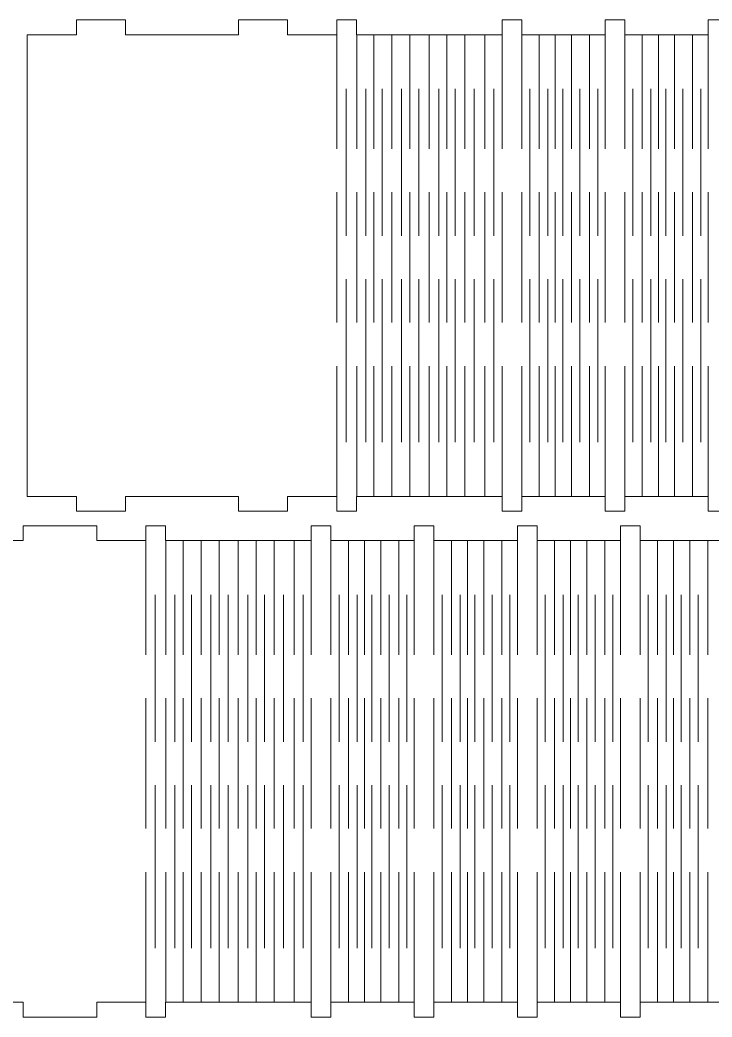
# Model space of a CAD drawing. Header units: millimetres. Extents: x -385 to 385, y -605 to 605.
# Drawn here: x 56.8 to 197.7, y 104.7 to 307.7 of the extents above; entities that cross this region are included whole.
import ezdxf

# ---------------------------------------------------------------- set-up
doc = ezdxf.new("R2010")
doc.units = ezdxf.units.MM
doc.header["$MEASUREMENT"] = 0
doc.layers.add('Camada 1', color=7, linetype='Continuous')

msp = doc.modelspace()

# ---------------------------------------------------------------- linework, layer by layer
at = {"layer": 'Camada 1', "color": 250, "lineweight": 20}
for points in [[(58.324, 304.7496), (58.324, 304.7496), (58.324, 210.7496), (58.324, 210.7496), (58.324, 210.7496), (58.324, 210.7496), (68.324, 210.7496), (68.324, 210.7496), (68.324, 210.7496), (68.324, 210.7496), (68.324, 207.7496), (68.324, 207.7496), (68.324, 207.7496), (68.324, 207.7496), (78.324, 207.7496), (78.324, 207.7496), (78.324, 207.7496), (78.324, 207.7496), (78.324, 210.7496), (78.324, 210.7496), (78.324, 210.7496), (78.324, 210.7496), (101.324, 210.7496), (101.324, 210.7496), (101.324, 210.7496), (101.324, 210.7496), (101.324, 207.7496), (101.324, 207.7496), (101.324, 207.7496), (101.324, 207.7496), (111.324, 207.7496), (111.324, 207.7496), (111.324, 207.7496), (111.324, 207.7496), (111.324, 210.7496), (111.324, 210.7496), (111.324, 210.7496), (111.324, 210.7496), (121.324, 210.7496), (121.324, 210.7496), (121.324, 210.7496), (121.324, 210.7496), (121.324, 207.7496), (121.324, 207.7496), (121.324, 207.7496), (121.324, 207.7496), (125.3285, 207.7496), (125.3285, 207.7496), (125.3285, 207.7496), (125.3285, 207.7496), (125.3285, 210.7496), (125.3285, 210.7496), (125.3285, 210.7496), (125.3285, 210.7496), (154.9782, 210.7496), (154.9782, 210.7496), (154.9782, 210.7496), (154.9782, 210.7496), (154.9782, 207.7496), (154.9782, 207.7496), (154.9782, 207.7496), (154.9782, 207.7496), (158.9827, 207.7496), (158.9827, 207.7496), (158.9827, 207.7496), (158.9827, 207.7496), (158.9827, 210.7496), (158.9827, 210.7496), (158.9827, 210.7496), (158.9827, 210.7496), (175.9516, 210.7496), (175.9516, 210.7496), (175.9516, 210.7496), (175.9516, 210.7496), (175.9516, 207.7496), (175.9516, 207.7496), (175.9516, 207.7496), (175.9516, 207.7496), (179.9574, 207.7496), (179.9574, 207.7496), (179.9574, 207.7496), (179.9574, 207.7496), (179.9574, 210.7496), (179.9574, 210.7496), (179.9574, 210.7496), (179.9574, 210.7496), (196.9263, 210.7496), (196.9263, 210.7496), (196.9263, 210.7496), (196.9263, 210.7496), (196.9263, 207.7496), (196.9263, 207.7496), (196.9263, 207.7496), (196.9263, 207.7496), (200.9321, 207.7496), (200.9321, 207.7496), (200.9321, 207.7496), (200.9321, 207.7496), (200.9321, 210.7496), (200.9321, 210.7496), (200.9321, 210.7496), (200.9321, 210.7496), (217.901, 210.7496), (217.901, 210.7496), (217.901, 210.7496), (217.901, 210.7496), (217.901, 207.7496), (217.901, 207.7496), (217.901, 207.7496), (217.901, 207.7496), (221.9068, 207.7496), (221.9068, 207.7496), (221.9068, 207.7496), (221.9068, 207.7496), (221.9068, 210.7496), (221.9068, 210.7496), (221.9068, 210.7496), (221.9068, 210.7496), (238.8757, 210.7496), (238.8757, 210.7496), (238.8757, 210.7496), (238.8757, 210.7496), (238.8757, 207.7496), (238.8757, 207.7496), (238.8757, 207.7496), (238.8757, 207.7496), (242.8802, 207.7496), (242.8802, 207.7496), (242.8802, 207.7496), (242.8802, 207.7496), (242.8802, 210.7496), (242.8802, 210.7496), (242.8802, 210.7496), (242.8802, 210.7496), (272.5299, 210.7496), (272.5299, 210.7496), (272.5299, 210.7496), (272.5299, 210.7496), (272.5299, 207.7496), (272.5299, 207.7496), (272.5299, 207.7496), (272.5299, 207.7496), (276.5344, 207.7496), (276.5344, 207.7496), (276.5344, 207.7496), (276.5344, 207.7496), (276.5344, 210.7496), (276.5344, 210.7496), (276.5344, 210.7496), (276.5344, 210.7496), (286.5344, 210.7496), (286.5344, 210.7496), (286.5344, 210.7496), (286.5344, 210.7496), (286.5344, 207.7496), (286.5344, 207.7496), (286.5344, 207.7496), (286.5344, 207.7496), (296.5344, 207.7496), (296.5344, 207.7496), (296.5344, 207.7496), (296.5344, 207.7496), (296.5344, 210.7496), (296.5344, 210.7496), (296.5344, 210.7496), (296.5344, 210.7496), (319.5344, 210.7496), (319.5344, 210.7496), (319.5344, 210.7496), (319.5344, 210.7496), (319.5344, 207.7496), (319.5344, 207.7496), (319.5344, 207.7496), (319.5344, 207.7496), (329.5344, 207.7496), (329.5344, 207.7496), (329.5344, 207.7496), (329.5344, 207.7496), (329.5344, 210.7496), (329.5344, 210.7496), (329.5344, 210.7496), (329.5344, 210.7496), (339.5344, 210.7496), (339.5344, 210.7496), (339.5344, 210.7496), (339.5344, 210.7496), (339.5344, 304.7496), (339.5344, 304.7496), (339.5344, 304.7496), (339.5344, 304.7496), (329.5344, 304.7496), (329.5344, 304.7496), (329.5344, 304.7496), (329.5344, 304.7496), (329.5344, 307.7496), (329.5344, 307.7496), (329.5344, 307.7496), (329.5344, 307.7496), (319.5344, 307.7496), (319.5344, 307.7496), (319.5344, 307.7496), (319.5344, 307.7496), (319.5344, 304.7496), (319.5344, 304.7496), (319.5344, 304.7496), (319.5344, 304.7496), (296.5344, 304.7496), (296.5344, 304.7496), (296.5344, 304.7496), (296.5344, 304.7496), (296.5344, 307.7496), (296.5344, 307.7496), (296.5344, 307.7496), (296.5344, 307.7496), (286.5344, 307.7496), (286.5344, 307.7496), (286.5344, 307.7496), (286.5344, 307.7496), (286.5344, 304.7496), (286.5344, 304.7496), (286.5344, 304.7496), (286.5344, 304.7496), (276.5344, 304.7496), (276.5344, 304.7496), (276.5344, 304.7496), (276.5344, 304.7496), (276.5344, 307.7496), (276.5344, 307.7496), (276.5344, 307.7496), (276.5344, 307.7496), (272.5299, 307.7496), (272.5299, 307.7496), (272.5299, 307.7496), (272.5299, 307.7496), (272.5299, 304.7496), (272.5299, 304.7496), (272.5299, 304.7496), (272.5299, 304.7496), (242.8802, 304.7496), (242.8802, 304.7496), (242.8802, 304.7496), (242.8802, 304.7496), (242.8802, 307.7496), (242.8802, 307.7496), (242.8802, 307.7496), (242.8802, 307.7496), (238.8757, 307.7496), (238.8757, 307.7496), (238.8757, 307.7496), (238.8757, 307.7496), (238.8757, 304.7496), (238.8757, 304.7496), (238.8757, 304.7496), (238.8757, 304.7496), (221.9068, 304.7496), (221.9068, 304.7496), (221.9068, 304.7496), (221.9068, 304.7496), (221.9068, 307.7496), (221.9068, 307.7496), (221.9068, 307.7496), (221.9068, 307.7496), (217.901, 307.7496), (217.901, 307.7496), (217.901, 307.7496), (217.901, 307.7496), (217.901, 304.7496), (217.901, 304.7496), (217.901, 304.7496), (217.901, 304.7496), (200.9321, 304.7496), (200.9321, 304.7496), (200.9321, 304.7496), (200.9321, 304.7496), (200.9321, 307.7496), (200.9321, 307.7496), (200.9321, 307.7496), (200.9321, 307.7496), (196.9263, 307.7496), (196.9263, 307.7496), (196.9263, 307.7496), (196.9263, 307.7496), (196.9263, 304.7496), (196.9263, 304.7496), (196.9263, 304.7496), (196.9263, 304.7496), (179.9574, 304.7496), (179.9574, 304.7496), (179.9574, 304.7496), (179.9574, 304.7496), (179.9574, 307.7496), (179.9574, 307.7496), (179.9574, 307.7496), (179.9574, 307.7496), (175.9516, 307.7496), (175.9516, 307.7496), (175.9516, 307.7496), (175.9516, 307.7496), (175.9516, 304.7496), (175.9516, 304.7496), (175.9516, 304.7496), (175.9516, 304.7496), (158.9827, 304.7496), (158.9827, 304.7496), (158.9827, 304.7496), (158.9827, 304.7496), (158.9827, 307.7496), (158.9827, 307.7496), (158.9827, 307.7496), (158.9827, 307.7496), (154.9782, 307.7496), (154.9782, 307.7496), (154.9782, 307.7496), (154.9782, 307.7496), (154.9782, 304.7496), (154.9782, 304.7496), (154.9782, 304.7496), (154.9782, 304.7496), (125.3285, 304.7496), (125.3285, 304.7496), (125.3285, 304.7496), (125.3285, 304.7496), (125.3285, 307.7496), (125.3285, 307.7496), (125.3285, 307.7496), (125.3285, 307.7496), (121.324, 307.7496), (121.324, 307.7496), (121.324, 307.7496), (121.324, 307.7496), (121.324, 304.7496), (121.324, 304.7496), (121.324, 304.7496), (121.324, 304.7496), (111.324, 304.7496), (111.324, 304.7496), (111.324, 304.7496), (111.324, 304.7496), (111.324, 307.7496), (111.324, 307.7496), (111.324, 307.7496), (111.324, 307.7496), (101.324, 307.7496), (101.324, 307.7496), (101.324, 307.7496), (101.324, 307.7496), (101.324, 304.7496), (101.324, 304.7496), (101.324, 304.7496), (101.324, 304.7496), (78.324, 304.7496), (78.324, 304.7496), (78.324, 304.7496), (78.324, 304.7496), (78.324, 307.7496), (78.324, 307.7496), (78.324, 307.7496), (78.324, 307.7496), (68.324, 307.7496), (68.324, 307.7496), (68.324, 307.7496), (68.324, 307.7496), (68.324, 304.7496), (68.324, 304.7496), (68.324, 304.7496), (68.324, 304.7496), (58.324, 304.7496), (58.324, 304.7496)], [(233.6907, 104.7496), (233.6907, 104.7496), (237.6952, 104.7496), (237.6952, 104.7496), (237.6952, 104.7496), (237.6952, 104.7496), (237.6952, 107.7496), (237.6952, 107.7496), (237.6952, 107.7496), (237.6952, 107.7496), (247.6952, 107.7496), (247.6952, 107.7496), (247.6952, 107.7496), (247.6952, 107.7496), (247.6952, 104.7496), (247.6952, 104.7496), (247.6952, 104.7496), (247.6952, 104.7496), (262.6952, 104.7496), (262.6952, 104.7496), (262.6952, 104.7496), (262.6952, 104.7496), (262.6952, 107.7496), (262.6952, 107.7496), (262.6952, 107.7496), (262.6952, 107.7496), (295.6952, 107.7496), (295.6952, 107.7496), (295.6952, 107.7496), (295.6952, 107.7496), (295.6952, 104.7496), (295.6952, 104.7496), (295.6952, 104.7496), (295.6952, 104.7496), (310.6952, 104.7496), (310.6952, 104.7496), (310.6952, 104.7496), (310.6952, 104.7496), (310.6952, 107.7496), (310.6952, 107.7496), (310.6952, 107.7496), (310.6952, 107.7496), (320.6952, 107.7496), (320.6952, 107.7496), (320.6952, 107.7496), (320.6952, 107.7496), (320.6952, 201.7496), (320.6952, 201.7496), (320.6952, 201.7496), (320.6952, 201.7496), (310.6952, 201.7496), (310.6952, 201.7496), (310.6952, 201.7496), (310.6952, 201.7496), (310.6952, 204.7496), (310.6952, 204.7496), (310.6952, 204.7496), (310.6952, 204.7496), (295.6952, 204.7496), (295.6952, 204.7496), (295.6952, 204.7496), (295.6952, 204.7496), (295.6952, 201.7496), (295.6952, 201.7496), (295.6952, 201.7496), (295.6952, 201.7496), (262.6952, 201.7496), (262.6952, 201.7496), (262.6952, 201.7496), (262.6952, 201.7496), (262.6952, 204.7496), (262.6952, 204.7496), (262.6952, 204.7496), (262.6952, 204.7496), (247.6952, 204.7496), (247.6952, 204.7496), (247.6952, 204.7496), (247.6952, 204.7496), (247.6952, 201.7496), (247.6952, 201.7496), (247.6952, 201.7496), (247.6952, 201.7496), (237.6952, 201.7496), (237.6952, 201.7496), (237.6952, 201.7496), (237.6952, 201.7496), (237.6952, 204.7496), (237.6952, 204.7496), (237.6952, 204.7496), (237.6952, 204.7496), (233.6907, 204.7496), (233.6907, 204.7496), (233.6907, 204.7496), (233.6907, 204.7496), (233.6907, 201.7496), (233.6907, 201.7496), (233.6907, 201.7496), (233.6907, 201.7496), (204.041, 201.7496), (204.041, 201.7496), (204.041, 201.7496), (204.041, 201.7496), (204.041, 204.7496), (204.041, 204.7496), (204.041, 204.7496), (204.041, 204.7496), (200.0365, 204.7496), (200.0365, 204.7496), (200.0365, 204.7496), (200.0365, 204.7496), (200.0365, 201.7496), (200.0365, 201.7496), (200.0365, 201.7496), (200.0365, 201.7496), (183.0676, 201.7496), (183.0676, 201.7496), (183.0676, 201.7496), (183.0676, 201.7496), (183.0676, 204.7496), (183.0676, 204.7496), (183.0676, 204.7496), (183.0676, 204.7496), (179.0618, 204.7496), (179.0618, 204.7496), (179.0618, 204.7496), (179.0618, 204.7496), (179.0618, 201.7496), (179.0618, 201.7496), (179.0618, 201.7496), (179.0618, 201.7496), (162.0929, 201.7496), (162.0929, 201.7496), (162.0929, 201.7496), (162.0929, 201.7496), (162.0929, 204.7496), (162.0929, 204.7496), (162.0929, 204.7496), (162.0929, 204.7496), (158.0871, 204.7496), (158.0871, 204.7496), (158.0871, 204.7496), (158.0871, 204.7496), (158.0871, 201.7496), (158.0871, 201.7496), (158.0871, 201.7496), (158.0871, 201.7496), (141.1182, 201.7496), (141.1182, 201.7496), (141.1182, 201.7496), (141.1182, 201.7496), (141.1182, 204.7496), (141.1182, 204.7496), (141.1182, 204.7496), (141.1182, 204.7496), (137.1124, 204.7496), (137.1124, 204.7496), (137.1124, 204.7496), (137.1124, 204.7496), (137.1124, 201.7496), (137.1124, 201.7496), (137.1124, 201.7496), (137.1124, 201.7496), (120.1435, 201.7496), (120.1435, 201.7496), (120.1435, 201.7496), (120.1435, 201.7496), (120.1435, 204.7496), (120.1435, 204.7496), (120.1435, 204.7496), (120.1435, 204.7496), (116.139, 204.7496), (116.139, 204.7496), (116.139, 204.7496), (116.139, 204.7496), (116.139, 201.7496), (116.139, 201.7496), (116.139, 201.7496), (116.139, 201.7496), (86.4893, 201.7496), (86.4893, 201.7496), (86.4893, 201.7496), (86.4893, 201.7496), (86.4893, 204.7496), (86.4893, 204.7496), (86.4893, 204.7496), (86.4893, 204.7496), (82.4848, 204.7496), (82.4848, 204.7496), (82.4848, 204.7496), (82.4848, 204.7496), (82.4848, 201.7496), (82.4848, 201.7496), (82.4848, 201.7496), (82.4848, 201.7496), (72.4848, 201.7496), (72.4848, 201.7496), (72.4848, 201.7496), (72.4848, 201.7496), (72.4848, 204.7496), (72.4848, 204.7496), (72.4848, 204.7496), (72.4848, 204.7496), (57.4848, 204.7496), (57.4848, 204.7496), (57.4848, 204.7496), (57.4848, 204.7496), (57.4848, 201.7496), (57.4848, 201.7496), (57.4848, 201.7496), (57.4848, 201.7496), (24.4848, 201.7496), (24.4848, 201.7496), (24.4848, 201.7496), (24.4848, 201.7496), (24.4848, 204.7496), (24.4848, 204.7496), (24.4848, 204.7496), (24.4848, 204.7496), (9.4848, 204.7496), (9.4848, 204.7496), (9.4848, 204.7496), (9.4848, 204.7496), (9.4848, 201.7496), (9.4848, 201.7496), (9.4848, 201.7496), (9.4848, 201.7496), (-0.5152, 201.7496), (-0.5152, 201.7496), (-0.5152, 201.7496), (-0.5152, 201.7496), (-0.5152, 107.7496), (-0.5152, 107.7496), (-0.5152, 107.7496), (-0.5152, 107.7496), (9.4848, 107.7496), (9.4848, 107.7496), (9.4848, 107.7496), (9.4848, 107.7496), (9.4848, 104.7496), (9.4848, 104.7496), (9.4848, 104.7496), (9.4848, 104.7496), (24.4848, 104.7496), (24.4848, 104.7496), (24.4848, 104.7496), (24.4848, 104.7496), (24.4848, 107.7496), (24.4848, 107.7496), (24.4848, 107.7496), (24.4848, 107.7496), (57.4848, 107.7496), (57.4848, 107.7496), (57.4848, 107.7496), (57.4848, 107.7496), (57.4848, 104.7496), (57.4848, 104.7496), (57.4848, 104.7496), (57.4848, 104.7496), (72.4848, 104.7496), (72.4848, 104.7496), (72.4848, 104.7496), (72.4848, 104.7496), (72.4848, 107.7496), (72.4848, 107.7496), (72.4848, 107.7496), (72.4848, 107.7496), (82.4848, 107.7496), (82.4848, 107.7496), (82.4848, 107.7496), (82.4848, 107.7496), (82.4848, 104.7496), (82.4848, 104.7496), (82.4848, 104.7496), (82.4848, 104.7496), (86.4893, 104.7496), (86.4893, 104.7496), (86.4893, 104.7496), (86.4893, 104.7496), (86.4893, 107.7496), (86.4893, 107.7496), (86.4893, 107.7496), (86.4893, 107.7496), (116.139, 107.7496), (116.139, 107.7496), (116.139, 107.7496), (116.139, 107.7496), (116.139, 104.7496), (116.139, 104.7496), (116.139, 104.7496), (116.139, 104.7496), (120.1435, 104.7496), (120.1435, 104.7496), (120.1435, 104.7496), (120.1435, 104.7496), (120.1435, 107.7496), (120.1435, 107.7496), (120.1435, 107.7496), (120.1435, 107.7496), (137.1124, 107.7496), (137.1124, 107.7496), (137.1124, 107.7496), (137.1124, 107.7496), (137.1124, 104.7496), (137.1124, 104.7496), (137.1124, 104.7496), (137.1124, 104.7496), (141.1182, 104.7496), (141.1182, 104.7496), (141.1182, 104.7496), (141.1182, 104.7496), (141.1182, 107.7496), (141.1182, 107.7496), (141.1182, 107.7496), (141.1182, 107.7496), (158.0871, 107.7496), (158.0871, 107.7496), (158.0871, 107.7496), (158.0871, 107.7496), (158.0871, 104.7496), (158.0871, 104.7496), (158.0871, 104.7496), (158.0871, 104.7496), (162.0929, 104.7496), (162.0929, 104.7496), (162.0929, 104.7496), (162.0929, 104.7496), (162.0929, 107.7496), (162.0929, 107.7496), (162.0929, 107.7496), (162.0929, 107.7496), (179.0618, 107.7496), (179.0618, 107.7496), (179.0618, 107.7496), (179.0618, 107.7496), (179.0618, 104.7496), (179.0618, 104.7496), (179.0618, 104.7496), (179.0618, 104.7496), (183.0676, 104.7496), (183.0676, 104.7496), (183.0676, 104.7496), (183.0676, 104.7496), (183.0676, 107.7496), (183.0676, 107.7496), (183.0676, 107.7496), (183.0676, 107.7496), (200.0365, 107.7496), (200.0365, 107.7496), (200.0365, 107.7496), (200.0365, 107.7496), (200.0365, 104.7496), (200.0365, 104.7496), (200.0365, 104.7496), (200.0365, 104.7496), (204.041, 104.7496), (204.041, 104.7496), (204.041, 104.7496), (204.041, 104.7496), (204.041, 107.7496), (204.041, 107.7496), (204.041, 107.7496), (204.041, 107.7496), (233.6907, 107.7496), (233.6907, 107.7496), (233.6907, 107.7496), (233.6907, 107.7496), (233.6907, 104.7496), (233.6907, 104.7496)]]:
    msp.add_open_spline(points, degree=3, knots=[0, 0, 0, 0, 0.01075269, 0.01075269, 0.01075269, 0.01075269, 0.02150538, 0.02150538, 0.02150538, 0.02150538, 0.03225806, 0.03225806, 0.03225806, 0.03225806, 0.04301075, 0.04301075, 0.04301075, 0.04301075, 0.05376344, 0.05376344, 0.05376344, 0.05376344, 0.06451613, 0.06451613, 0.06451613, 0.06451613, 0.07526882, 0.07526882, 0.07526882, 0.07526882, 0.08602151, 0.08602151, 0.08602151, 0.08602151, 0.09677419, 0.09677419, 0.09677419, 0.09677419, 0.10752688, 0.10752688, 0.10752688, 0.10752688, 0.11827957, 0.11827957, 0.11827957, 0.11827957, 0.12903226, 0.12903226, 0.12903226, 0.12903226, 0.13978495, 0.13978495, 0.13978495, 0.13978495, 0.15053763, 0.15053763, 0.15053763, 0.15053763, 0.16129032, 0.16129032, 0.16129032, 0.16129032, 0.17204301, 0.17204301, 0.17204301, 0.17204301, 0.1827957, 0.1827957, 0.1827957, 0.1827957, 0.19354839, 0.19354839, 0.19354839, 0.19354839, 0.20430108, 0.20430108, 0.20430108, 0.20430108, 0.21505376, 0.21505376, 0.21505376, 0.21505376, 0.22580645, 0.22580645, 0.22580645, 0.22580645, 0.23655914, 0.23655914, 0.23655914, 0.23655914, 0.24731183, 0.24731183, 0.24731183, 0.24731183, 0.25806452, 0.25806452, 0.25806452, 0.25806452, 0.2688172, 0.2688172, 0.2688172, 0.2688172, 0.27956989, 0.27956989, 0.27956989, 0.27956989, 0.29032258, 0.29032258, 0.29032258, 0.29032258, 0.30107527, 0.30107527, 0.30107527, 0.30107527, 0.31182796, 0.31182796, 0.31182796, 0.31182796, 0.32258065, 0.32258065, 0.32258065, 0.32258065, 0.33333333, 0.33333333, 0.33333333, 0.33333333, 0.34408602, 0.34408602, 0.34408602, 0.34408602, 0.35483871, 0.35483871, 0.35483871, 0.35483871, 0.3655914, 0.3655914, 0.3655914, 0.3655914, 0.37634409, 0.37634409, 0.37634409, 0.37634409, 0.38709677, 0.38709677, 0.38709677, 0.38709677, 0.39784946, 0.39784946, 0.39784946, 0.39784946, 0.40860215, 0.40860215, 0.40860215, 0.40860215, 0.41935484, 0.41935484, 0.41935484, 0.41935484, 0.43010753, 0.43010753, 0.43010753, 0.43010753, 0.44086022, 0.44086022, 0.44086022, 0.44086022, 0.4516129, 0.4516129, 0.4516129, 0.4516129, 0.46236559, 0.46236559, 0.46236559, 0.46236559, 0.47311828, 0.47311828, 0.47311828, 0.47311828, 0.48387097, 0.48387097, 0.48387097, 0.48387097, 0.49462366, 0.49462366, 0.49462366, 0.49462366, 0.50537634, 0.50537634, 0.50537634, 0.50537634, 0.51612903, 0.51612903, 0.51612903, 0.51612903, 0.52688172, 0.52688172, 0.52688172, 0.52688172, 0.53763441, 0.53763441, 0.53763441, 0.53763441, 0.5483871, 0.5483871, 0.5483871, 0.5483871, 0.55913978, 0.55913978, 0.55913978, 0.55913978, 0.56989247, 0.56989247, 0.56989247, 0.56989247, 0.58064516, 0.58064516, 0.58064516, 0.58064516, 0.59139785, 0.59139785, 0.59139785, 0.59139785, 0.60215054, 0.60215054, 0.60215054, 0.60215054, 0.61290323, 0.61290323, 0.61290323, 0.61290323, 0.62365591, 0.62365591, 0.62365591, 0.62365591, 0.6344086, 0.6344086, 0.6344086, 0.6344086, 0.64516129, 0.64516129, 0.64516129, 0.64516129, 0.65591398, 0.65591398, 0.65591398, 0.65591398, 0.66666667, 0.66666667, 0.66666667, 0.66666667, 0.67741935, 0.67741935, 0.67741935, 0.67741935, 0.68817204, 0.68817204, 0.68817204, 0.68817204, 0.69892473, 0.69892473, 0.69892473, 0.69892473, 0.70967742, 0.70967742, 0.70967742, 0.70967742, 0.72043011, 0.72043011, 0.72043011, 0.72043011, 0.7311828, 0.7311828, 0.7311828, 0.7311828, 0.74193548, 0.74193548, 0.74193548, 0.74193548, 0.75268817, 0.75268817, 0.75268817, 0.75268817, 0.76344086, 0.76344086, 0.76344086, 0.76344086, 0.77419355, 0.77419355, 0.77419355, 0.77419355, 0.78494624, 0.78494624, 0.78494624, 0.78494624, 0.79569892, 0.79569892, 0.79569892, 0.79569892, 0.80645161, 0.80645161, 0.80645161, 0.80645161, 0.8172043, 0.8172043, 0.8172043, 0.8172043, 0.82795699, 0.82795699, 0.82795699, 0.82795699, 0.83870968, 0.83870968, 0.83870968, 0.83870968, 0.84946237, 0.84946237, 0.84946237, 0.84946237, 0.86021505, 0.86021505, 0.86021505, 0.86021505, 0.87096774, 0.87096774, 0.87096774, 0.87096774, 0.88172043, 0.88172043, 0.88172043, 0.88172043, 0.89247312, 0.89247312, 0.89247312, 0.89247312, 0.90322581, 0.90322581, 0.90322581, 0.90322581, 0.91397849, 0.91397849, 0.91397849, 0.91397849, 0.92473118, 0.92473118, 0.92473118, 0.92473118, 0.93548387, 0.93548387, 0.93548387, 0.93548387, 0.94623656, 0.94623656, 0.94623656, 0.94623656, 0.95698925, 0.95698925, 0.95698925, 0.95698925, 0.96774194, 0.96774194, 0.96774194, 0.96774194, 0.97849462, 0.97849462, 0.97849462, 0.97849462, 1, 1, 1, 1], dxfattribs=at)
for points in [[(121.324, 281.4981), (121.324, 281.4981), (121.324, 304.7496), (121.324, 304.7496)], [(125.389, 281.4981), (125.389, 281.4981), (125.389, 304.7496), (125.389, 304.7496)], [(128.8929, 281.4981), (128.8929, 281.4981), (128.8929, 304.7496), (128.8929, 304.7496)], [(132.5419, 281.4981), (132.5419, 281.4981), (132.5419, 304.7496), (132.5419, 304.7496)], [(136.1904, 281.4981), (136.1904, 281.4981), (136.1904, 304.7496), (136.1904, 304.7496)], [(140.1114, 281.4981), (140.1114, 281.4981), (140.1114, 304.7496), (140.1114, 304.7496)], [(143.7598, 281.4981), (143.7598, 281.4981), (143.7598, 304.7496), (143.7598, 304.7496)], [(147.4085, 281.4981), (147.4085, 281.4981), (147.4085, 304.7496), (147.4085, 304.7496)], [(151.4741, 281.4981), (151.4741, 281.4981), (151.4741, 304.7496), (151.4741, 304.7496)], [(154.978, 281.4981), (154.978, 281.4981), (154.978, 304.7496), (154.978, 304.7496)], [(158.9827, 281.4981), (158.9827, 281.4981), (158.9827, 304.7496), (158.9827, 304.7496)], [(162.5241, 281.4981), (162.5241, 281.4981), (162.5241, 304.7496), (162.5241, 304.7496)], [(165.8193, 281.4981), (165.8193, 281.4981), (165.8193, 304.7496), (165.8193, 304.7496)], [(169.1147, 281.4981), (169.1147, 281.4981), (169.1147, 304.7496), (169.1147, 304.7496)], [(172.7867, 281.4981), (172.7867, 281.4981), (172.7867, 304.7496), (172.7867, 304.7496)], [(175.9514, 281.4981), (175.9514, 281.4981), (175.9514, 304.7496), (175.9514, 304.7496)], [(179.9574, 281.4981), (179.9574, 281.4981), (179.9574, 304.7496), (179.9574, 304.7496)], [(183.4988, 281.4981), (183.4988, 281.4981), (183.4988, 304.7496), (183.4988, 304.7496)], [(186.794, 281.4981), (186.794, 281.4981), (186.794, 304.7496), (186.794, 304.7496)], [(190.0894, 281.4981), (190.0894, 281.4981), (190.0894, 304.7496), (190.0894, 304.7496)], [(193.7614, 281.4981), (193.7614, 281.4981), (193.7614, 304.7496), (193.7614, 304.7496)], [(196.9261, 281.4981), (196.9261, 281.4981), (196.9261, 304.7496), (196.9261, 304.7496)], [(123.2214, 263.8109), (123.2214, 263.8109), (123.2214, 293.6952), (123.2214, 293.6952)], [(127.2243, 263.8109), (127.2243, 263.8109), (127.2243, 293.6952), (127.2243, 293.6952)], [(130.5617, 263.8109), (130.5617, 263.8109), (130.5617, 293.6952), (130.5617, 293.6952)], [(134.5215, 263.8109), (134.5215, 263.8109), (134.5215, 293.6952), (134.5215, 293.6952)], [(138.0207, 263.8109), (138.0207, 263.8109), (138.0207, 293.6952), (138.0207, 293.6952)], [(142.0909, 263.8109), (142.0909, 263.8109), (142.0909, 293.6952), (142.0909, 293.6952)], [(145.4286, 263.8109), (145.4286, 263.8109), (145.4286, 293.6952), (145.4286, 293.6952)], [(149.3067, 263.8109), (149.3067, 263.8109), (149.3067, 293.6952), (149.3067, 293.6952)], [(153.3093, 263.8109), (153.3093, 263.8109), (153.3093, 293.6952), (153.3093, 293.6952)], [(160.6358, 263.8109), (160.6358, 263.8109), (160.6358, 293.6952), (160.6358, 293.6952)], [(164.3119, 263.8109), (164.3119, 263.8109), (164.3119, 293.6952), (164.3119, 293.6952)], [(167.3265, 263.8109), (167.3265, 263.8109), (167.3265, 293.6952), (167.3265, 293.6952)], [(170.8292, 263.8109), (170.8292, 263.8109), (170.8292, 293.6952), (170.8292, 293.6952)], [(174.4443, 263.8109), (174.4443, 263.8109), (174.4443, 293.6952), (174.4443, 293.6952)], [(181.6105, 263.8109), (181.6105, 263.8109), (181.6105, 293.6952), (181.6105, 293.6952)], [(185.2866, 263.8109), (185.2866, 263.8109), (185.2866, 293.6952), (185.2866, 293.6952)], [(188.3012, 263.8109), (188.3012, 263.8109), (188.3012, 293.6952), (188.3012, 293.6952)], [(191.8039, 263.8109), (191.8039, 263.8109), (191.8039, 293.6952), (191.8039, 293.6952)], [(195.419, 263.8109), (195.419, 263.8109), (195.419, 293.6952), (195.419, 293.6952)], [(121.324, 246.1237), (121.324, 246.1237), (121.324, 272.6544), (121.324, 272.6544)], [(125.389, 246.1237), (125.389, 246.1237), (125.389, 272.6544), (125.389, 272.6544)], [(128.8929, 246.1237), (128.8929, 246.1237), (128.8929, 272.6544), (128.8929, 272.6544)], [(132.5419, 246.1237), (132.5419, 246.1237), (132.5419, 272.6544), (132.5419, 272.6544)], [(136.1904, 246.1237), (136.1904, 246.1237), (136.1904, 272.6544), (136.1904, 272.6544)], [(140.1114, 246.1237), (140.1114, 246.1237), (140.1114, 272.6544), (140.1114, 272.6544)], [(143.7598, 246.1237), (143.7598, 246.1237), (143.7598, 272.6544), (143.7598, 272.6544)], [(147.4085, 246.1237), (147.4085, 246.1237), (147.4085, 272.6544), (147.4085, 272.6544)], [(151.4741, 246.1237), (151.4741, 246.1237), (151.4741, 272.6544), (151.4741, 272.6544)], [(154.978, 246.1237), (154.978, 246.1237), (154.978, 272.6544), (154.978, 272.6544)], [(158.9827, 246.1237), (158.9827, 246.1237), (158.9827, 272.6544), (158.9827, 272.6544)], [(162.5241, 246.1237), (162.5241, 246.1237), (162.5241, 272.6544), (162.5241, 272.6544)], [(165.8193, 246.1237), (165.8193, 246.1237), (165.8193, 272.6544), (165.8193, 272.6544)], [(169.1147, 246.1237), (169.1147, 246.1237), (169.1147, 272.6544), (169.1147, 272.6544)], [(172.7867, 246.1237), (172.7867, 246.1237), (172.7867, 272.6544), (172.7867, 272.6544)], [(175.9514, 246.1237), (175.9514, 246.1237), (175.9514, 272.6544), (175.9514, 272.6544)], [(179.9574, 246.1237), (179.9574, 246.1237), (179.9574, 272.6544), (179.9574, 272.6544)], [(183.4988, 246.1237), (183.4988, 246.1237), (183.4988, 272.6544), (183.4988, 272.6544)], [(186.794, 246.1237), (186.794, 246.1237), (186.794, 272.6544), (186.794, 272.6544)], [(190.0894, 246.1237), (190.0894, 246.1237), (190.0894, 272.6544), (190.0894, 272.6544)], [(193.7614, 246.1237), (193.7614, 246.1237), (193.7614, 272.6544), (193.7614, 272.6544)], [(196.9261, 246.1237), (196.9261, 246.1237), (196.9261, 272.6544), (196.9261, 272.6544)], [(123.2214, 221.8041), (123.2214, 221.8041), (123.2214, 254.9675), (123.2214, 254.9675)], [(127.2243, 221.8041), (127.2243, 221.8041), (127.2243, 254.9675), (127.2243, 254.9675)], [(130.5617, 221.8041), (130.5617, 221.8041), (130.5617, 254.9675), (130.5617, 254.9675)], [(134.5215, 221.8041), (134.5215, 221.8041), (134.5215, 254.9675), (134.5215, 254.9675)], [(138.0207, 221.8041), (138.0207, 221.8041), (138.0207, 254.9675), (138.0207, 254.9675)], [(142.0909, 221.8041), (142.0909, 221.8041), (142.0909, 254.9675), (142.0909, 254.9675)], [(145.4286, 221.8041), (145.4286, 221.8041), (145.4286, 254.9675), (145.4286, 254.9675)], [(149.3067, 221.8041), (149.3067, 221.8041), (149.3067, 254.9675), (149.3067, 254.9675)], [(153.3093, 221.8041), (153.3093, 221.8041), (153.3093, 254.9675), (153.3093, 254.9675)], [(160.6358, 221.8041), (160.6358, 221.8041), (160.6358, 254.9675), (160.6358, 254.9675)], [(164.3119, 221.8041), (164.3119, 221.8041), (164.3119, 254.9675), (164.3119, 254.9675)], [(167.3265, 221.8041), (167.3265, 221.8041), (167.3265, 254.9675), (167.3265, 254.9675)], [(170.8292, 221.8041), (170.8292, 221.8041), (170.8292, 254.9675), (170.8292, 254.9675)], [(174.4443, 221.8041), (174.4443, 221.8041), (174.4443, 254.9675), (174.4443, 254.9675)], [(181.6105, 221.8041), (181.6105, 221.8041), (181.6105, 254.9675), (181.6105, 254.9675)], [(185.2866, 221.8041), (185.2866, 221.8041), (185.2866, 254.9675), (185.2866, 254.9675)], [(188.3012, 221.8041), (188.3012, 221.8041), (188.3012, 254.9675), (188.3012, 254.9675)], [(191.8039, 221.8041), (191.8039, 221.8041), (191.8039, 254.9675), (191.8039, 254.9675)], [(195.419, 221.8041), (195.419, 221.8041), (195.419, 254.9675), (195.419, 254.9675)], [(121.324, 210.7496), (121.324, 210.7496), (121.324, 237.2803), (121.324, 237.2803)], [(125.389, 210.7496), (125.389, 210.7496), (125.389, 237.2803), (125.389, 237.2803)], [(128.8929, 210.7496), (128.8929, 210.7496), (128.8929, 237.2803), (128.8929, 237.2803)], [(132.5419, 210.7496), (132.5419, 210.7496), (132.5419, 237.2803), (132.5419, 237.2803)], [(136.1904, 210.7496), (136.1904, 210.7496), (136.1904, 237.2803), (136.1904, 237.2803)], [(140.1114, 210.7496), (140.1114, 210.7496), (140.1114, 237.2803), (140.1114, 237.2803)], [(143.7598, 210.7496), (143.7598, 210.7496), (143.7598, 237.2803), (143.7598, 237.2803)], [(147.4085, 210.7496), (147.4085, 210.7496), (147.4085, 237.2803), (147.4085, 237.2803)], [(151.4741, 210.7496), (151.4741, 210.7496), (151.4741, 237.2803), (151.4741, 237.2803)], [(154.978, 210.7496), (154.978, 210.7496), (154.978, 237.2803), (154.978, 237.2803)], [(158.9827, 210.7496), (158.9827, 210.7496), (158.9827, 237.2803), (158.9827, 237.2803)], [(162.5241, 210.7496), (162.5241, 210.7496), (162.5241, 237.2803), (162.5241, 237.2803)], [(165.8193, 210.7496), (165.8193, 210.7496), (165.8193, 237.2803), (165.8193, 237.2803)], [(169.1147, 210.7496), (169.1147, 210.7496), (169.1147, 237.2803), (169.1147, 237.2803)], [(172.7867, 210.7496), (172.7867, 210.7496), (172.7867, 237.2803), (172.7867, 237.2803)], [(175.9514, 210.7496), (175.9514, 210.7496), (175.9514, 237.2803), (175.9514, 237.2803)], [(179.9574, 210.7496), (179.9574, 210.7496), (179.9574, 237.2803), (179.9574, 237.2803)], [(183.4988, 210.7496), (183.4988, 210.7496), (183.4988, 237.2803), (183.4988, 237.2803)], [(186.794, 210.7496), (186.794, 210.7496), (186.794, 237.2803), (186.794, 237.2803)], [(190.0894, 210.7496), (190.0894, 210.7496), (190.0894, 237.2803), (190.0894, 237.2803)], [(193.7614, 210.7496), (193.7614, 210.7496), (193.7614, 237.2803), (193.7614, 237.2803)], [(196.9261, 210.7496), (196.9261, 210.7496), (196.9261, 237.2803), (196.9261, 237.2803)], [(82.4848, 178.4981), (82.4848, 178.4981), (82.4848, 201.7496), (82.4848, 201.7496)], [(86.5498, 178.4981), (86.5498, 178.4981), (86.5498, 201.7496), (86.5498, 201.7496)], [(90.0537, 178.4981), (90.0537, 178.4981), (90.0537, 201.7496), (90.0537, 201.7496)], [(93.7027, 178.4981), (93.7027, 178.4981), (93.7027, 201.7496), (93.7027, 201.7496)], [(97.3512, 178.4981), (97.3512, 178.4981), (97.3512, 201.7496), (97.3512, 201.7496)], [(101.2722, 178.4981), (101.2722, 178.4981), (101.2722, 201.7496), (101.2722, 201.7496)], [(104.9206, 178.4981), (104.9206, 178.4981), (104.9206, 201.7496), (104.9206, 201.7496)], [(108.5693, 178.4981), (108.5693, 178.4981), (108.5693, 201.7496), (108.5693, 201.7496)], [(112.6349, 178.4981), (112.6349, 178.4981), (112.6349, 201.7496), (112.6349, 201.7496)], [(116.1388, 178.4981), (116.1388, 178.4981), (116.1388, 201.7496), (116.1388, 201.7496)], [(120.1435, 178.4981), (120.1435, 178.4981), (120.1435, 201.7496), (120.1435, 201.7496)], [(123.6849, 178.4981), (123.6849, 178.4981), (123.6849, 201.7496), (123.6849, 201.7496)], [(126.9801, 178.4981), (126.9801, 178.4981), (126.9801, 201.7496), (126.9801, 201.7496)], [(130.2755, 178.4981), (130.2755, 178.4981), (130.2755, 201.7496), (130.2755, 201.7496)], [(133.9475, 178.4981), (133.9475, 178.4981), (133.9475, 201.7496), (133.9475, 201.7496)], [(137.1122, 178.4981), (137.1122, 178.4981), (137.1122, 201.7496), (137.1122, 201.7496)], [(141.1182, 178.4981), (141.1182, 178.4981), (141.1182, 201.7496), (141.1182, 201.7496)], [(144.6596, 178.4981), (144.6596, 178.4981), (144.6596, 201.7496), (144.6596, 201.7496)], [(147.9548, 178.4981), (147.9548, 178.4981), (147.9548, 201.7496), (147.9548, 201.7496)], [(151.2502, 178.4981), (151.2502, 178.4981), (151.2502, 201.7496), (151.2502, 201.7496)], [(154.9222, 178.4981), (154.9222, 178.4981), (154.9222, 201.7496), (154.9222, 201.7496)], [(158.0869, 178.4981), (158.0869, 178.4981), (158.0869, 201.7496), (158.0869, 201.7496)], [(162.0929, 178.4981), (162.0929, 178.4981), (162.0929, 201.7496), (162.0929, 201.7496)], [(165.6343, 178.4981), (165.6343, 178.4981), (165.6343, 201.7496), (165.6343, 201.7496)], [(168.9295, 178.4981), (168.9295, 178.4981), (168.9295, 201.7496), (168.9295, 201.7496)], [(172.2249, 178.4981), (172.2249, 178.4981), (172.2249, 201.7496), (172.2249, 201.7496)], [(175.8969, 178.4981), (175.8969, 178.4981), (175.8969, 201.7496), (175.8969, 201.7496)], [(179.0616, 178.4981), (179.0616, 178.4981), (179.0616, 201.7496), (179.0616, 201.7496)], [(183.0676, 178.4981), (183.0676, 178.4981), (183.0676, 201.7496), (183.0676, 201.7496)], [(186.609, 178.4981), (186.609, 178.4981), (186.609, 201.7496), (186.609, 201.7496)], [(189.9042, 178.4981), (189.9042, 178.4981), (189.9042, 201.7496), (189.9042, 201.7496)], [(193.1996, 178.4981), (193.1996, 178.4981), (193.1996, 201.7496), (193.1996, 201.7496)], [(196.8716, 178.4981), (196.8716, 178.4981), (196.8716, 201.7496), (196.8716, 201.7496)], [(84.3822, 160.8109), (84.3822, 160.8109), (84.3822, 190.6952), (84.3822, 190.6952)], [(88.3851, 160.8109), (88.3851, 160.8109), (88.3851, 190.6952), (88.3851, 190.6952)], [(91.7225, 160.8109), (91.7225, 160.8109), (91.7225, 190.6952), (91.7225, 190.6952)], [(95.6823, 160.8109), (95.6823, 160.8109), (95.6823, 190.6952), (95.6823, 190.6952)], [(99.1815, 160.8109), (99.1815, 160.8109), (99.1815, 190.6952), (99.1815, 190.6952)], [(103.2517, 160.8109), (103.2517, 160.8109), (103.2517, 190.6952), (103.2517, 190.6952)], [(106.5894, 160.8109), (106.5894, 160.8109), (106.5894, 190.6952), (106.5894, 190.6952)], [(110.4675, 160.8109), (110.4675, 160.8109), (110.4675, 190.6952), (110.4675, 190.6952)], [(114.4701, 160.8109), (114.4701, 160.8109), (114.4701, 190.6952), (114.4701, 190.6952)], [(121.7966, 160.8109), (121.7966, 160.8109), (121.7966, 190.6952), (121.7966, 190.6952)], [(125.4727, 160.8109), (125.4727, 160.8109), (125.4727, 190.6952), (125.4727, 190.6952)], [(128.4873, 160.8109), (128.4873, 160.8109), (128.4873, 190.6952), (128.4873, 190.6952)], [(131.99, 160.8109), (131.99, 160.8109), (131.99, 190.6952), (131.99, 190.6952)], [(135.6051, 160.8109), (135.6051, 160.8109), (135.6051, 190.6952), (135.6051, 190.6952)], [(142.7713, 160.8109), (142.7713, 160.8109), (142.7713, 190.6952), (142.7713, 190.6952)], [(146.4474, 160.8109), (146.4474, 160.8109), (146.4474, 190.6952), (146.4474, 190.6952)], [(149.462, 160.8109), (149.462, 160.8109), (149.462, 190.6952), (149.462, 190.6952)], [(152.9647, 160.8109), (152.9647, 160.8109), (152.9647, 190.6952), (152.9647, 190.6952)], [(156.5798, 160.8109), (156.5798, 160.8109), (156.5798, 190.6952), (156.5798, 190.6952)], [(163.746, 160.8109), (163.746, 160.8109), (163.746, 190.6952), (163.746, 190.6952)], [(167.4221, 160.8109), (167.4221, 160.8109), (167.4221, 190.6952), (167.4221, 190.6952)], [(170.4367, 160.8109), (170.4367, 160.8109), (170.4367, 190.6952), (170.4367, 190.6952)], [(173.9394, 160.8109), (173.9394, 160.8109), (173.9394, 190.6952), (173.9394, 190.6952)], [(177.5545, 160.8109), (177.5545, 160.8109), (177.5545, 190.6952), (177.5545, 190.6952)], [(184.7207, 160.8109), (184.7207, 160.8109), (184.7207, 190.6952), (184.7207, 190.6952)], [(188.3968, 160.8109), (188.3968, 160.8109), (188.3968, 190.6952), (188.3968, 190.6952)], [(191.4114, 160.8109), (191.4114, 160.8109), (191.4114, 190.6952), (191.4114, 190.6952)], [(194.9141, 160.8109), (194.9141, 160.8109), (194.9141, 190.6952), (194.9141, 190.6952)], [(82.4848, 143.1237), (82.4848, 143.1237), (82.4848, 169.6544), (82.4848, 169.6544)], [(86.5498, 143.1237), (86.5498, 143.1237), (86.5498, 169.6544), (86.5498, 169.6544)], [(90.0537, 143.1237), (90.0537, 143.1237), (90.0537, 169.6544), (90.0537, 169.6544)], [(93.7027, 143.1237), (93.7027, 143.1237), (93.7027, 169.6544), (93.7027, 169.6544)], [(97.3512, 143.1237), (97.3512, 143.1237), (97.3512, 169.6544), (97.3512, 169.6544)], [(101.2722, 143.1237), (101.2722, 143.1237), (101.2722, 169.6544), (101.2722, 169.6544)], [(104.9206, 143.1237), (104.9206, 143.1237), (104.9206, 169.6544), (104.9206, 169.6544)], [(108.5693, 143.1237), (108.5693, 143.1237), (108.5693, 169.6544), (108.5693, 169.6544)], [(112.6349, 143.1237), (112.6349, 143.1237), (112.6349, 169.6544), (112.6349, 169.6544)], [(116.1388, 143.1237), (116.1388, 143.1237), (116.1388, 169.6544), (116.1388, 169.6544)], [(120.1435, 143.1237), (120.1435, 143.1237), (120.1435, 169.6544), (120.1435, 169.6544)], [(123.6849, 143.1237), (123.6849, 143.1237), (123.6849, 169.6544), (123.6849, 169.6544)], [(126.9801, 143.1237), (126.9801, 143.1237), (126.9801, 169.6544), (126.9801, 169.6544)], [(130.2755, 143.1237), (130.2755, 143.1237), (130.2755, 169.6544), (130.2755, 169.6544)], [(133.9475, 143.1237), (133.9475, 143.1237), (133.9475, 169.6544), (133.9475, 169.6544)], [(137.1122, 143.1237), (137.1122, 143.1237), (137.1122, 169.6544), (137.1122, 169.6544)], [(141.1182, 143.1237), (141.1182, 143.1237), (141.1182, 169.6544), (141.1182, 169.6544)], [(144.6596, 143.1237), (144.6596, 143.1237), (144.6596, 169.6544), (144.6596, 169.6544)], [(147.9548, 143.1237), (147.9548, 143.1237), (147.9548, 169.6544), (147.9548, 169.6544)], [(151.2502, 143.1237), (151.2502, 143.1237), (151.2502, 169.6544), (151.2502, 169.6544)], [(154.9222, 143.1237), (154.9222, 143.1237), (154.9222, 169.6544), (154.9222, 169.6544)], [(158.0869, 143.1237), (158.0869, 143.1237), (158.0869, 169.6544), (158.0869, 169.6544)], [(162.0929, 143.1237), (162.0929, 143.1237), (162.0929, 169.6544), (162.0929, 169.6544)], [(165.6343, 143.1237), (165.6343, 143.1237), (165.6343, 169.6544), (165.6343, 169.6544)], [(168.9295, 143.1237), (168.9295, 143.1237), (168.9295, 169.6544), (168.9295, 169.6544)], [(172.2249, 143.1237), (172.2249, 143.1237), (172.2249, 169.6544), (172.2249, 169.6544)], [(175.8969, 143.1237), (175.8969, 143.1237), (175.8969, 169.6544), (175.8969, 169.6544)], [(179.0616, 143.1237), (179.0616, 143.1237), (179.0616, 169.6544), (179.0616, 169.6544)], [(183.0676, 143.1237), (183.0676, 143.1237), (183.0676, 169.6544), (183.0676, 169.6544)], [(186.609, 143.1237), (186.609, 143.1237), (186.609, 169.6544), (186.609, 169.6544)], [(189.9042, 143.1237), (189.9042, 143.1237), (189.9042, 169.6544), (189.9042, 169.6544)], [(193.1996, 143.1237), (193.1996, 143.1237), (193.1996, 169.6544), (193.1996, 169.6544)], [(196.8716, 143.1237), (196.8716, 143.1237), (196.8716, 169.6544), (196.8716, 169.6544)], [(84.3822, 118.8041), (84.3822, 118.8041), (84.3822, 151.9675), (84.3822, 151.9675)], [(88.3851, 118.8041), (88.3851, 118.8041), (88.3851, 151.9675), (88.3851, 151.9675)], [(91.7225, 118.8041), (91.7225, 118.8041), (91.7225, 151.9675), (91.7225, 151.9675)], [(95.6823, 118.8041), (95.6823, 118.8041), (95.6823, 151.9675), (95.6823, 151.9675)], [(99.1815, 118.8041), (99.1815, 118.8041), (99.1815, 151.9675), (99.1815, 151.9675)], [(103.2517, 118.8041), (103.2517, 118.8041), (103.2517, 151.9675), (103.2517, 151.9675)], [(106.5894, 118.8041), (106.5894, 118.8041), (106.5894, 151.9675), (106.5894, 151.9675)], [(110.4675, 118.8041), (110.4675, 118.8041), (110.4675, 151.9675), (110.4675, 151.9675)], [(114.4701, 118.8041), (114.4701, 118.8041), (114.4701, 151.9675), (114.4701, 151.9675)], [(121.7966, 118.8041), (121.7966, 118.8041), (121.7966, 151.9675), (121.7966, 151.9675)], [(125.4727, 118.8041), (125.4727, 118.8041), (125.4727, 151.9675), (125.4727, 151.9675)], [(128.4873, 118.8041), (128.4873, 118.8041), (128.4873, 151.9675), (128.4873, 151.9675)], [(131.99, 118.8041), (131.99, 118.8041), (131.99, 151.9675), (131.99, 151.9675)], [(135.6051, 118.8041), (135.6051, 118.8041), (135.6051, 151.9675), (135.6051, 151.9675)], [(142.7713, 118.8041), (142.7713, 118.8041), (142.7713, 151.9675), (142.7713, 151.9675)], [(146.4474, 118.8041), (146.4474, 118.8041), (146.4474, 151.9675), (146.4474, 151.9675)], [(149.462, 118.8041), (149.462, 118.8041), (149.462, 151.9675), (149.462, 151.9675)], [(152.9647, 118.8041), (152.9647, 118.8041), (152.9647, 151.9675), (152.9647, 151.9675)], [(156.5798, 118.8041), (156.5798, 118.8041), (156.5798, 151.9675), (156.5798, 151.9675)], [(163.746, 118.8041), (163.746, 118.8041), (163.746, 151.9675), (163.746, 151.9675)], [(167.4221, 118.8041), (167.4221, 118.8041), (167.4221, 151.9675), (167.4221, 151.9675)], [(170.4367, 118.8041), (170.4367, 118.8041), (170.4367, 151.9675), (170.4367, 151.9675)], [(173.9394, 118.8041), (173.9394, 118.8041), (173.9394, 151.9675), (173.9394, 151.9675)], [(177.5545, 118.8041), (177.5545, 118.8041), (177.5545, 151.9675), (177.5545, 151.9675)], [(184.7207, 118.8041), (184.7207, 118.8041), (184.7207, 151.9675), (184.7207, 151.9675)], [(188.3968, 118.8041), (188.3968, 118.8041), (188.3968, 151.9675), (188.3968, 151.9675)], [(191.4114, 118.8041), (191.4114, 118.8041), (191.4114, 151.9675), (191.4114, 151.9675)], [(194.9141, 118.8041), (194.9141, 118.8041), (194.9141, 151.9675), (194.9141, 151.9675)], [(82.4848, 107.7496), (82.4848, 107.7496), (82.4848, 134.2803), (82.4848, 134.2803)], [(86.5498, 107.7496), (86.5498, 107.7496), (86.5498, 134.2803), (86.5498, 134.2803)], [(90.0537, 107.7496), (90.0537, 107.7496), (90.0537, 134.2803), (90.0537, 134.2803)], [(93.7027, 107.7496), (93.7027, 107.7496), (93.7027, 134.2803), (93.7027, 134.2803)], [(97.3512, 107.7496), (97.3512, 107.7496), (97.3512, 134.2803), (97.3512, 134.2803)], [(101.2722, 107.7496), (101.2722, 107.7496), (101.2722, 134.2803), (101.2722, 134.2803)], [(104.9206, 107.7496), (104.9206, 107.7496), (104.9206, 134.2803), (104.9206, 134.2803)], [(108.5693, 107.7496), (108.5693, 107.7496), (108.5693, 134.2803), (108.5693, 134.2803)], [(112.6349, 107.7496), (112.6349, 107.7496), (112.6349, 134.2803), (112.6349, 134.2803)], [(116.1388, 107.7496), (116.1388, 107.7496), (116.1388, 134.2803), (116.1388, 134.2803)], [(120.1435, 107.7496), (120.1435, 107.7496), (120.1435, 134.2803), (120.1435, 134.2803)], [(123.6849, 107.7496), (123.6849, 107.7496), (123.6849, 134.2803), (123.6849, 134.2803)], [(126.9801, 107.7496), (126.9801, 107.7496), (126.9801, 134.2803), (126.9801, 134.2803)], [(130.2755, 107.7496), (130.2755, 107.7496), (130.2755, 134.2803), (130.2755, 134.2803)], [(133.9475, 107.7496), (133.9475, 107.7496), (133.9475, 134.2803), (133.9475, 134.2803)], [(137.1122, 107.7496), (137.1122, 107.7496), (137.1122, 134.2803), (137.1122, 134.2803)], [(141.1182, 107.7496), (141.1182, 107.7496), (141.1182, 134.2803), (141.1182, 134.2803)], [(144.6596, 107.7496), (144.6596, 107.7496), (144.6596, 134.2803), (144.6596, 134.2803)], [(147.9548, 107.7496), (147.9548, 107.7496), (147.9548, 134.2803), (147.9548, 134.2803)], [(151.2502, 107.7496), (151.2502, 107.7496), (151.2502, 134.2803), (151.2502, 134.2803)], [(154.9222, 107.7496), (154.9222, 107.7496), (154.9222, 134.2803), (154.9222, 134.2803)], [(158.0869, 107.7496), (158.0869, 107.7496), (158.0869, 134.2803), (158.0869, 134.2803)], [(162.0929, 107.7496), (162.0929, 107.7496), (162.0929, 134.2803), (162.0929, 134.2803)], [(165.6343, 107.7496), (165.6343, 107.7496), (165.6343, 134.2803), (165.6343, 134.2803)], [(168.9295, 107.7496), (168.9295, 107.7496), (168.9295, 134.2803), (168.9295, 134.2803)], [(172.2249, 107.7496), (172.2249, 107.7496), (172.2249, 134.2803), (172.2249, 134.2803)], [(175.8969, 107.7496), (175.8969, 107.7496), (175.8969, 134.2803), (175.8969, 134.2803)], [(179.0616, 107.7496), (179.0616, 107.7496), (179.0616, 134.2803), (179.0616, 134.2803)], [(183.0676, 107.7496), (183.0676, 107.7496), (183.0676, 134.2803), (183.0676, 134.2803)], [(186.609, 107.7496), (186.609, 107.7496), (186.609, 134.2803), (186.609, 134.2803)], [(189.9042, 107.7496), (189.9042, 107.7496), (189.9042, 134.2803), (189.9042, 134.2803)], [(193.1996, 107.7496), (193.1996, 107.7496), (193.1996, 134.2803), (193.1996, 134.2803)], [(196.8716, 107.7496), (196.8716, 107.7496), (196.8716, 134.2803), (196.8716, 134.2803)]]:
    msp.add_open_spline(points, degree=3, dxfattribs=at)

doc.saveas('drawing.dxf')
